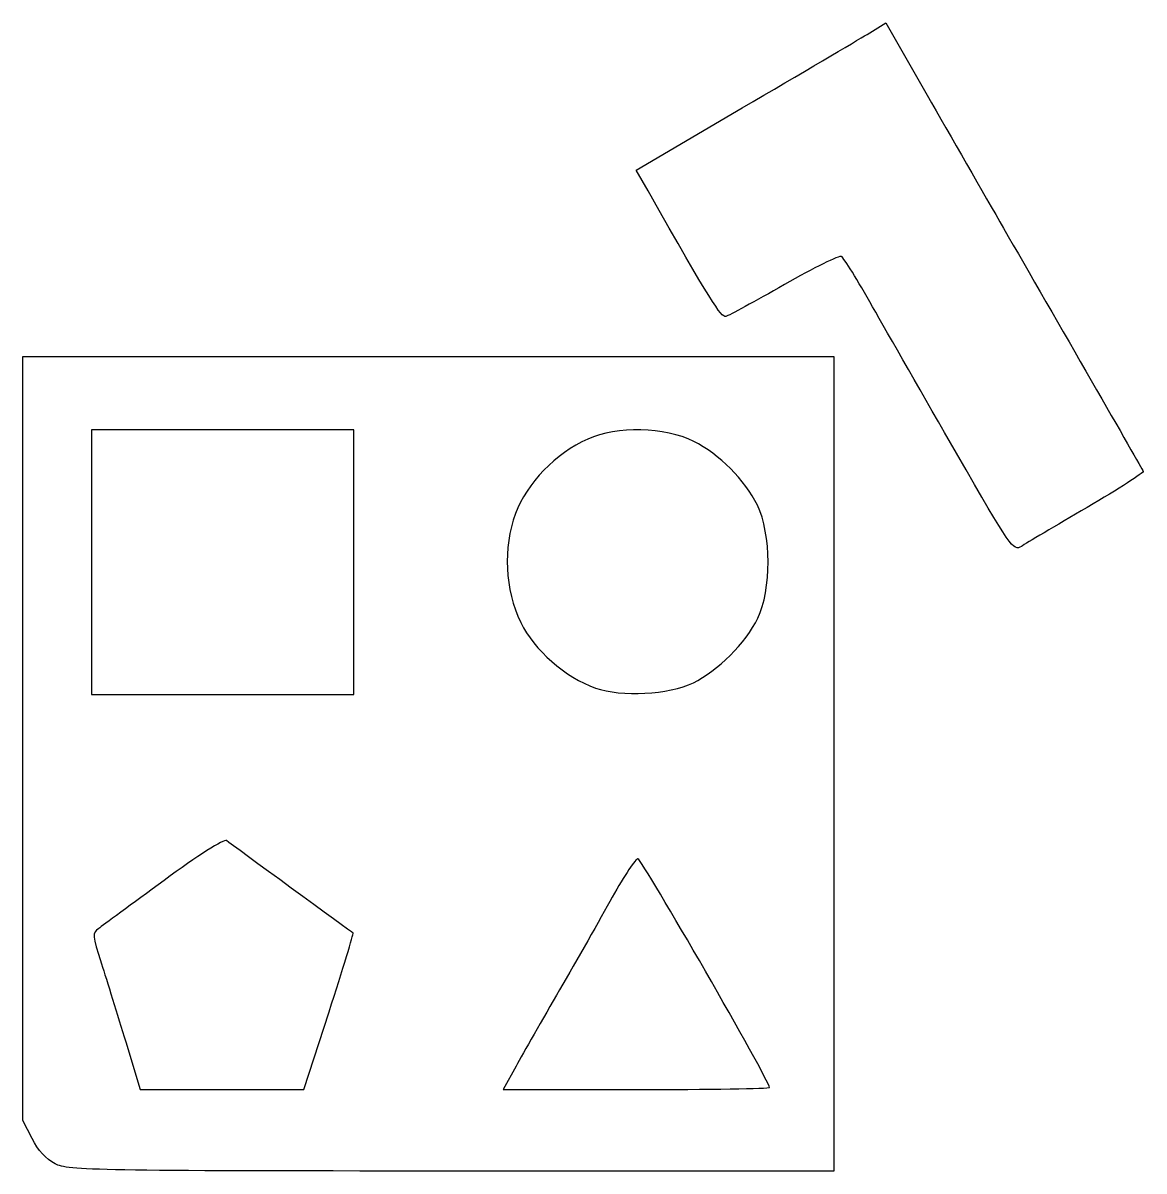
# Model space of a CAD drawing. Extents: x 100.74 to 109.36, y 77.75 to 86.58.
import ezdxf

# ---------------------------------------------------------------- set-up
doc = ezdxf.new("R2010")
doc.units = 0
doc.layers.get('0').update_dxf_attribs({"linetype": 'CONTINUOUS'})

msp = doc.modelspace()

# ---------------------------------------------------------------- linework, layer by layer
at = {"color": 7}
for points in [[(107.2293, 86.488117), (107.374928, 86.576257), (107.691488, 86.02173)], [(105.546128, 85.284045), (105.454245, 85.445385), (106.268963, 85.922685)], [(100.810575, 77.996903), (100.740825, 78.136635), (100.740825, 81.0738), (100.740825, 84.010965), (103.85799, 84.010965), (106.975155, 84.010965), (106.975155, 80.879257), (106.975155, 77.747565), (104.03634, 77.747617)], [(105.894405, 81.502688), (105.89415, 81.502733)], [(101.53074, 78.741877), (101.642355, 78.373905), (102.270683, 78.373905), (102.899003, 78.373905), (103.093478, 78.972247)], [(104.530875, 78.553972), (104.43123, 78.373905), (105.45504, 78.373905)]]:
    msp.add_lwpolyline(points, dxfattribs=at)
for points in [[(103.28415, 82.429455), (103.28415, 83.447257), (102.276113, 83.447257), (101.268075, 83.447257), (101.268075, 82.429455), (101.268075, 81.411645), (102.276113, 81.411645), (103.28415, 81.411645)], [(107.916518, 83.267677)], [(106.47885, 78.391005)], [(100.988962, 77.802368)]]:
    msp.add_lwpolyline(points, close=True, dxfattribs=at)
for points in [[(106.268963, 85.922685), (106.71705, 86.185192), (107.149208, 86.439638), (107.2293, 86.488117)], [(107.691488, 86.02173), (107.865593, 85.716735), (108.1299, 85.255815), (108.278828, 84.99744)], [(106.143743, 84.318892), (106.107518, 84.309517), (106.027605, 84.43866), (105.546128, 85.284045)], [(108.278828, 84.99744), (108.657878, 84.33987), (109.339538, 83.153805), (109.35243, 83.12943)], [(107.033558, 84.780473), (107.016833, 84.790897), (106.81893, 84.693637), (106.593705, 84.56436)], [(107.272358, 84.394072), (107.157713, 84.596175), (107.050253, 84.770047), (107.033558, 84.780473)], [(106.593705, 84.56436), (106.368473, 84.435075), (106.165995, 84.324615), (106.143743, 84.318892)], [(107.916518, 83.267677), (107.676878, 83.685097), (107.38701, 84.19197), (107.272358, 84.394072)], [(105.89757, 83.358023), (105.672428, 83.469472), (105.308693, 83.47782), (105.082268, 83.376698)], [(105.082268, 83.376698), (104.838578, 83.26788), (104.613053, 83.035268), (104.527065, 82.80405)], [(106.386263, 82.86789), (106.292303, 83.061127), (106.092525, 83.261505), (105.89757, 83.358023)], [(108.415823, 82.550775), (108.355148, 82.51065), (108.332243, 82.543275), (107.916518, 83.267677)], [(109.35243, 83.12943), (109.35843, 83.118255), (109.16433, 82.992953), (108.921293, 82.850963)], [(106.389263, 81.99828), (106.495935, 82.216927), (106.494323, 82.645058), (106.386263, 82.86789)], [(108.921293, 82.850963), (108.678263, 82.70898), (108.450803, 82.57389), (108.415823, 82.550775)], [(104.527065, 82.80405), (104.42898, 82.540298), (104.444423, 82.218143), (104.567265, 81.96531)], [(104.567265, 81.96531), (104.669782, 81.75432), (104.911282, 81.542557), (105.14112, 81.462112)], [(105.89415, 81.502733), (106.080412, 81.59241), (106.297013, 81.809198), (106.389263, 81.99828)], [(105.14112, 81.462112), (105.342488, 81.391613), (105.704167, 81.411113), (105.894405, 81.502688)], [(102.305708, 80.288212), (102.286957, 80.302312), (102.08382, 80.17311), (101.824958, 79.98252)], [(103.27827, 79.576972), (103.265595, 79.585372), (102.347835, 80.25654), (102.305708, 80.288212)], [(105.468015, 80.148757), (105.45249, 80.153257), (105.363623, 80.020455), (105.270518, 79.852912)], [(106.47885, 78.391035), (106.47885, 78.44166), (105.503438, 80.137732), (105.468015, 80.148757)], [(101.824958, 79.98252), (101.578373, 79.800967), (101.35239, 79.63485), (101.322758, 79.61337)], [(105.270518, 79.852912), (105.177413, 79.68537), (104.995328, 79.36509), (104.865878, 79.141162)], [(101.322758, 79.61337), (101.272058, 79.57662), (101.273257, 79.56072), (101.343983, 79.342072)], [(103.093478, 78.972247), (103.200405, 79.301347), (103.283565, 79.573477), (103.27827, 79.576972)], [(101.343983, 79.342072), (101.385308, 79.214347), (101.469353, 78.944257), (101.53074, 78.741877)], [(104.865878, 79.141162), (104.736428, 78.91725), (104.585678, 78.653017), (104.530875, 78.553972)], [(105.45504, 78.373905), (106.01814, 78.373905), (106.47885, 78.381855), (106.47885, 78.391005)], [(100.988925, 77.80242), (100.918275, 77.838045), (100.855995, 77.905965), (100.810575, 77.996903)], [(104.03634, 77.747617), (101.300588, 77.747647), (101.090018, 77.751367), (100.988962, 77.802368)]]:
    msp.add_open_spline(points, degree=3, dxfattribs=at)

doc.saveas('drawing.dxf')
